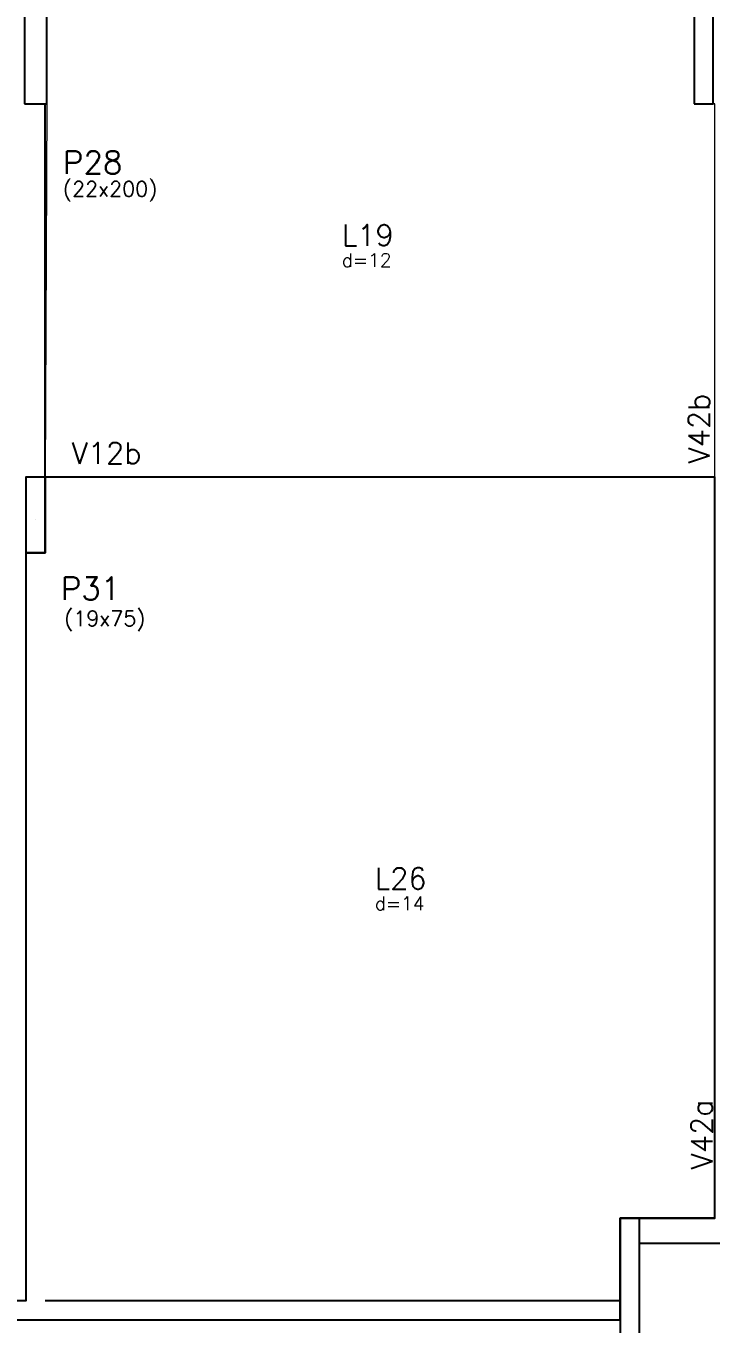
# Model space of a CAD drawing. Extents: x -40810 to 33675, y -2018 to 21213.
# Drawn here: x 19942 to 20619, y 1331 to 2615 of the extents above; entities that cross this region are included whole.
import ezdxf

# ---------------------------------------------------------------- set-up
doc = ezdxf.new("R2010")
doc.units = 0
doc.layers.get('0').update_dxf_attribs({"color": 1, "lineweight": 9})
for name, color, linetype in [('1', 5, 'Continuous'), ('10', 7, 'Continuous'), ('12', 3, 'Continuous'), ('13', 7, 'Continuous'), ('242', 3, 'Continuous'), ('3', 2, 'Continuous'), ('8', 5, 'Continuous'), ('9', 3, 'Continuous'), ('COTA', 241, 'Continuous')]:
    doc.layers.add(name, color=color, linetype=linetype)
doc.styles.get("Standard").update_dxf_attribs({"font": 'romans.shx', "width": 0.8})

msp = doc.modelspace()

# ---------------------------------------------------------------- linework, layer by layer
at = {"linetype": 'Continuous', "ltscale": 30}
for points in [[(20622.82, 2537.912), (20621.32, 2537.912), (20602.32, 2537.912), (20602.32, 2684.912), (20436.32, 2684.912), (20422.32, 2684.912), (20422.32, 2654.912), (20393.32, 2654.912), (20393.32, 2684.912), (20188.32, 2684.912), (20188.32, 2718.912), (19962.32, 2718.912), (19962.32, 2537.912), (19960.82, 2168.917), (19960.82, 2168.912), (20622.82, 2168.912)], [(20622.82, 2093.912), (20622.82, 2168.912), (19960.82, 2168.912), (19960.82, 2093.912), (19941.82, 2093.912), (19941.82, 1354.053), (19815.82, 1354.053), (19815.82, 1335.053), (19951.32, 1335.053), (20529.32, 1335.053), (20529.32, 1435.912), (20548.32, 1435.912), (20622.82, 1435.912)]]:
    msp.add_lwpolyline(points, close=True, dxfattribs=at)
at = {"layer": '1'}
for points in [[(19960.82, 2168.912), (19960.82, 2537.912)], [(20622.82, 2168.912), (19960.82, 2168.912)], [(19960.82, 2168.912), (19960.82, 2138.912)], [(20622.82, 1435.912), (20548.32, 1435.912)], [(20548.32, 1410.912), (20632.32, 1410.912)], [(20529.32, 1354.053), (19960.82, 1354.053)], [(19815.82, 1335.053), (19951.32, 1335.053)], [(19951.32, 1335.053), (20529.32, 1335.053)]]:
    msp.add_lwpolyline(points, dxfattribs=at)
at = {"layer": '242'}
msp.add_line((19951.32, 2126.412), (19951.32, 2126.412), dxfattribs=at)
at = {"layer": '3'}
for points in [[(19940.32, 2537.912), (19962.32, 2537.912), (19962.32, 2737.912), (19940.32, 2737.912), (19940.32, 2537.912)], [(20602.32, 2537.912), (20621.32, 2537.912), (20621.32, 2703.912), (20602.32, 2703.912), (20602.32, 2537.912)], [(19941.82, 2093.912), (19960.82, 2093.912), (19960.82, 2168.912), (19941.82, 2168.912), (19941.82, 2093.912)], [(20529.32, 1206.912), (20548.32, 1206.912), (20548.32, 1435.912), (20529.32, 1435.912), (20529.32, 1206.912)]]:
    msp.add_lwpolyline(points, dxfattribs=at)
at = {"layer": 'COTA', "linetype": 'Continuous', "ltscale": 30}
msp.add_lwpolyline([(20622.82, 2093.912), (20622.82, 2168.912), (19960.82, 2168.912), (19960.82, 2093.912), (19941.82, 2093.912), (19941.82, 1354.053), (19815.82, 1354.053), (19815.82, 1335.053), (19951.32, 1335.053), (20529.32, 1335.053), (20529.32, 1435.912), (20548.32, 1435.912), (20622.82, 1435.912)], close=True, dxfattribs=at)

# ---------------------------------------------------------------- texts
at = {"layer": '10'}
for s, p in [('L19', (20254.046, 2397.544)), ('L26', (20286.609, 1761.228))]:
    msp.add_text(s, height=21, dxfattribs=at).set_placement(p)
at = {"layer": '12'}
for s, p in [('(22x200)', (19978.453, 2446.388)), ('(19x75)', (19979.613, 2021.497))]:
    msp.add_text(s, height=15, dxfattribs=at).set_placement(p)
at = {"layer": '13'}
for s, p in [('d=12', (20254.046, 2376.649)), ('d=14', (20286.609, 1740.333))]:
    msp.add_text(s, height=13.5, dxfattribs=at).set_placement(p)
at = {"layer": '8'}
for s, p in [('V42b', (20617.707, 2182.198)), ('V42a', (20620.399, 1483.902))]:
    msp.add_text(s, height=21, rotation=90, dxfattribs=at).set_placement(p)
msp.add_text('V12b', height=21, dxfattribs=at).set_placement((19986.777, 2182.043))
at = {"layer": '9'}
for s, p in [('P28', (19978.453, 2468.888)), ('P31', (19976.26, 2047.349))]:
    msp.add_text(s, height=22.5, dxfattribs=at).set_placement(p)

doc.saveas('drawing.dxf')
